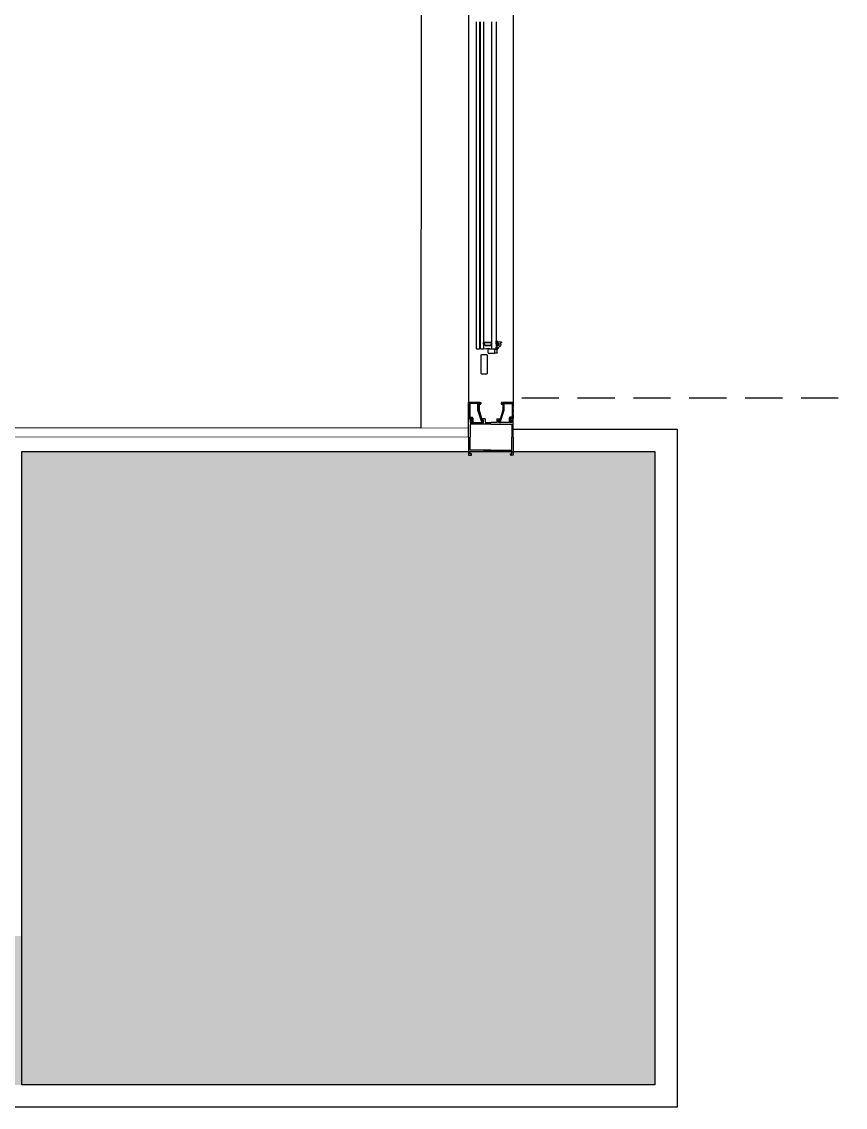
# Model space of a CAD drawing. Header units: millimetres. Extents: x 106699 to 122058, y 158555 to 162844.
# Drawn here: x 117462.6 to 117573.2, y 159766.8 to 159912.5 of the extents above; entities that cross this region are included whole.
import ezdxf

# ---------------------------------------------------------------- set-up
doc = ezdxf.new("R2010")
doc.units = ezdxf.units.MM
doc.linetypes.add('300_Z4_FCD_F03$0$GESTRICHELT', pattern=[0.75, 0.5, -0.25])
for name, color, linetype in [('0-HSL-WLL', 253, 'Continuous'), ('300_Z4_FCD_F03$0$0-LNS-VL8', 252, 'Continuous'), ('300_Z4_FCD_F03$0$3-EXT-PRF', 231, 'Continuous'), ('300_Z4_FCD_F03$0$3-OPN-GLS', 4, 'Continuous'), ('300_Z4_STR_F03$0$2-SPS-RCN', 2, 'Continuous')]:
    doc.layers.add(name, color=color, linetype=linetype)
doc.layers.add('300_Z4_STR_F03$0$AUDIT_D_220920114151-103', color=251, linetype='Continuous', lineweight=5)
doc.layers.add('no3_alçıpan kesit', color=210, linetype='Continuous', lineweight=20)
doc.layers.add('area', color=200, linetype='Continuous', plot=False)

# ---------------------------------------------------------------- blocks, each defined once
blk = doc.blocks.new('COLUMN')
at = {"layer": '300_Z4_STR_F03$0$AUDIT_D_220920114151-103', "true_color": 0x303030}
h = blk.add_hatch(color=250, dxfattribs=at)
h.dxf.hatch_style = 1
h.paths.add_polyline_path([(104767.62, 177818.4), (104852.62, 177818.4), (104852.62, 177903.41), (104767.62, 177903.41)])
h.paths.add_polyline_path([(104052.62, 177903.41), (104052.62, 177818.41), (103967.62, 177818.41), (103967.62, 177903.41)])
edge = h.paths.add_edge_path()
edge.add_line((104052.62, 177498.41), (104052.62, 177438.41))
h.paths.add_polyline_path([(103967.62, 177498.41), (104052.62, 177498.41), (104052.62, 177438.41), (103967.62, 177438.41)])
h.paths.add_polyline_path([(104852.62, 177438.41), (104767.62, 177438.41), (104767.62, 177498.41), (104852.62, 177498.41)])
h.paths.add_polyline_path([(104852.62, 177018.41), (104767.62, 177018.41), (104767.62, 177103.41), (104852.62, 177103.41)])
h.paths.add_polyline_path([(103967.62, 176233.41), (103967.62, 176318.41), (104052.62, 176318.41), (104052.62, 176233.41)])
h.paths.add_polyline_path([(103967.62, 177103.41), (104052.62, 177103.41), (104052.62, 177018.41), (103967.62, 177018.41)])
at = {"layer": '300_Z4_STR_F03$0$2-SPS-RCN'}
blk.add_lwpolyline([(103967.62, 176233.41), (103967.62, 176318.41), (104052.62, 176318.41), (104052.62, 176233.41)], close=True, dxfattribs=at)
blk = doc.blocks.new('A$C23cbbed9')
at = {"layer": '300_Z4_FCD_F03$0$0-LNS-VL8', "linetype": '300_Z4_FCD_F03$0$GESTRICHELT', "ltscale": 10}
blk.add_line((12.37, 1.67), (91.44, 1.67), dxfattribs=at)
blk.add_arc((11.44, 1.67), 80, 0, 90.133, dxfattribs=at)
at = {"layer": '300_Z4_FCD_F03$0$3-EXT-PRF', "ltscale": 10}
for points in [[(7.29, 9.08), (7.29, 8.84), (7.26, 8.84), (7.26, 9.08)], [(8.17, 8.66), (8.34, 8.84), (8.34, 9.08), (7.29, 9.08), (7.29, 8.84), (7.47, 8.66)], [(8.15, 8.7), (8.31, 8.85), (8.31, 9.05), (7.33, 9.05), (7.33, 8.85), (7.48, 8.7)], [(8.34, 9.08), (8.34, 8.84), (8.38, 8.84), (8.38, 9.08)]]:
    blk.add_lwpolyline(points, close=True, dxfattribs=at)
at = {"layer": '300_Z4_FCD_F03$0$3-EXT-PRF'}
blk.add_lwpolyline([(8.38, 8.84), (8.34, 8.84), (8.17, 8.66), (7.47, 8.66), (7.29, 8.84), (7.26, 8.84), (7.26, 8.24, -0.083618), (8.38, 8.24), (8.38, 8.84)], format="xyb", dxfattribs=at)
for points in [[(9.68, 9.06, -0.414214), (9.66, 9.03), (9.53, 9.03, 0.414214), (9.52, 9.02), (9.52, 8.85), (9.56, 8.85, -0.25821), (9.59, 8.84, -0.25297), (9.59, 8.82), (9.54, 8.64, 0.088702), (9.12, 8.25, -0.714466), (8.95, 8.31), (8.95, 8.44, -1), (9.02, 8.44), (9.02, 8.36, 0.915196), (9.04, 8.36), (9.09, 8.62, -0.363489), (9.11, 8.64), (9.13, 8.64, 0.845331), (9.13, 8.73, -0.362404), (8.95, 8.94), (8.95, 9.25, -0.80698), (9.09, 9.28, 0.26235), (9.17, 9.22), (9.63, 9.17, -0.379789), (9.68, 9.11)], [(9.17, 8.89, -0.612992), (9.08, 8.84, -0.239931), (9.01, 8.98), (9.01, 9.26, -1), (9.03, 9.26), (9.03, 9.23, -0.317837), (9.02, 9.21), (9.02, 9.2, 0.317975), (9.13, 9.04, -0.317975), (9.17, 8.99), (9.17, 8.89)], [(9.37, 8.96, 0.414214), (9.32, 9.01, 0.414214), (9.27, 8.96), (9.27, 8.75, 0.414214), (9.32, 8.7, 0.414214), (9.37, 8.75)]]:
    blk.add_lwpolyline(points, format="xyb", close=True, dxfattribs=at)
blk.add_lwpolyline([(7.74, 7.41), (7.74, 4.91), (7.67, 4.84), (7, 4.84), (6.93, 4.91), (6.93, 7.41), (7, 7.48), (7.67, 7.48)], close=True, dxfattribs=at)
at = {"layer": '300_Z4_FCD_F03$0$3-EXT-PRF', "linetype": 'ByBlock', "lineweight": -2}
for points in [[(7.87, 8.15, 0.148726), (7.87, 7.68, 0.32701), (7.92, 7.64), (8.69, 7.64, 0.326981), (8.73, 7.68, 0.148707), (8.73, 8.15, 0.326981), (8.69, 8.19), (7.92, 8.19, 0.327043)], [(9.08, 8.19, 0.16591), (9.08, 7.64), (8.69, 7.64, 0.326981), (8.73, 7.68, 0.148707), (8.73, 8.15, 0.326981), (8.69, 8.19)]]:
    blk.add_lwpolyline(points, format="xyb", close=True, dxfattribs=at)
at = {"layer": '300_Z4_FCD_F03$0$3-OPN-GLS'}
for points in [[(6.73, 52.14), (6.73, 8.24), (6.66, 8.17), (6.38, 8.17), (6.31, 8.24), (6.31, 52.14)], [(7.26, 52.14), (7.26, 8.24), (7.19, 8.17), (6.91, 8.17), (6.84, 8.24), (6.84, 52.14)], [(8.94, 52.14), (8.94, 8.24), (8.87, 8.17), (8.45, 8.17), (8.38, 8.24), (8.38, 52.14)]]:
    blk.add_lwpolyline(points, dxfattribs=at)

msp = doc.modelspace()

# ---------------------------------------------------------------- hatches: boundary and pattern name
at = {"layer": '0-HSL-WLL', "true_color": 0x7a7a7a}
h = msp.add_hatch(color=8, dxfattribs=at)
h.dxf.hatch_style = 1
h.paths.add_polyline_path([(115902.59, 160910.9), (115877.59, 160910.9), (115877.59, 160654.78), (115902.58, 160654.78), (115902.58, 160674.78), (115902.58, 160674.78), (115902.58, 160654.78), (117155.97, 160654.78), (117155.97, 160127.9), (117519.32, 160127.9), (117519.32, 160147.9), (117175.97, 160147.9), (117175.97, 160674.78), (115902.58, 160674.78), (115902.58, 160654.82), (115902.58, 160654.78), (115902.58, 160674.78)])
h.paths.add_polyline_path([(115902.59, 160569.78), (115877.59, 160569.78), (115877.59, 160351.53), (115877.59, 160281.65), (115902.59, 160281.65)], flags=17)
h.paths.add_polyline_path([(117462.59, 159769.78), (117462.59, 159789.78), (116762.59, 159789.78), (116762.59, 159769.78)])
h.paths.add_polyline_path([(116342.59, 159789.78), (116342.59, 159769.78), (116677.59, 159769.78), (116677.59, 159789.78)])
h.paths.add_polyline_path([(116282.59, 159769.78), (116282.59, 159789.78), (115962.59, 159789.78), (115962.59, 159769.78)])

# ---------------------------------------------------------------- linework, layer by layer
at = {"layer": '300_Z4_FCD_F03$0$0-LNS-VL8'}
for p, q in [((117522.59, 159994.44), (117522.59, 159861.37)), ((117528.59, 159994.44), (117528.59, 159861.37))]:
    msp.add_line(p, q, dxfattribs=at)
at = {"layer": '300_Z4_FCD_F03$0$3-EXT-PRF'}
for p, q in [((117522.89, 159861.38), (117522.59, 159861.09)), ((117522.87, 159861.38), (117522.59, 159861.1)), ((117522.85, 159861.38), (117522.59, 159861.12)), ((117522.84, 159861.38), (117522.59, 159861.14)), ((117522.82, 159861.38), (117522.59, 159861.16)), ((117522.8, 159861.38), (117522.59, 159861.17)), ((117522.78, 159861.38), (117522.59, 159861.19)), ((117522.77, 159861.38), (117522.59, 159861.21)), ((117522.75, 159861.38), (117522.59, 159861.23)), ((117522.73, 159861.38), (117522.59, 159861.24)), ((117522.71, 159861.38), (117522.59, 159861.26)), ((117522.7, 159861.38), (117522.59, 159861.28)), ((117522.68, 159861.38), (117522.59, 159861.3)), ((117522.66, 159861.38), (117522.59, 159861.32)), ((117522.64, 159861.38), (117522.59, 159861.33)), ((117522.62, 159861.38), (117522.59, 159861.35)), ((117522.61, 159861.38), (117522.59, 159861.37)), ((117522.59, 159859.18), (117522.59, 159861.38)), ((117522.59, 159861.38), (117524.24, 159861.38)), ((117522.74, 159861.22), (117522.59, 159861.07)), ((117522.74, 159861.2), (117522.59, 159861.05)), ((117522.74, 159861.18), (117522.59, 159861.03)), ((117522.74, 159861.17), (117522.59, 159861.02)), ((117522.74, 159861.15), (117522.59, 159861)), ((117522.74, 159861.13), (117522.59, 159860.98)), ((117522.74, 159861.11), (117522.59, 159860.96)), ((117522.74, 159861.09), (117522.59, 159860.94)), ((117522.74, 159861.08), (117522.59, 159860.93)), ((117522.74, 159861.06), (117522.59, 159860.91)), ((117522.74, 159861.04), (117522.59, 159860.89)), ((117522.74, 159861.02), (117522.59, 159860.87)), ((117522.74, 159861.01), (117522.59, 159860.86)), ((117522.74, 159860.99), (117522.59, 159860.84)), ((117522.74, 159860.97), (117522.59, 159860.82)), ((117522.74, 159860.95), (117522.59, 159860.8)), ((117522.74, 159860.94), (117522.59, 159860.79)), ((117522.74, 159860.92), (117522.59, 159860.77)), ((117522.74, 159860.9), (117522.59, 159860.75)), ((117522.74, 159860.88), (117522.59, 159860.73)), ((117522.74, 159860.86), (117522.59, 159860.71)), ((117522.74, 159860.85), (117522.59, 159860.7)), ((117522.74, 159860.83), (117522.59, 159860.68)), ((117522.74, 159860.81), (117522.59, 159860.66)), ((117522.74, 159860.79), (117522.59, 159860.64)), ((117522.74, 159860.78), (117522.59, 159860.63)), ((117522.74, 159860.76), (117522.59, 159860.61)), ((117522.74, 159860.74), (117522.59, 159860.59)), ((117522.74, 159860.72), (117522.59, 159860.57)), ((117522.74, 159860.71), (117522.59, 159860.56)), ((117522.74, 159860.69), (117522.59, 159860.54)), ((117522.74, 159860.67), (117522.59, 159860.52)), ((117522.74, 159860.65), (117522.59, 159860.5)), ((117522.74, 159860.63), (117522.59, 159860.48)), ((117522.74, 159860.62), (117522.59, 159860.47)), ((117522.74, 159860.6), (117522.59, 159860.45)), ((117522.74, 159860.58), (117522.59, 159860.43)), ((117522.74, 159860.56), (117522.59, 159860.41)), ((117522.74, 159860.55), (117522.59, 159860.4)), ((117522.74, 159860.53), (117522.59, 159860.38)), ((117522.74, 159860.51), (117522.59, 159860.36)), ((117522.74, 159860.49), (117522.59, 159860.34)), ((117522.74, 159860.48), (117522.59, 159860.33)), ((117522.74, 159860.46), (117522.59, 159860.31)), ((117522.74, 159860.44), (117522.59, 159860.29)), ((117522.74, 159860.42), (117522.59, 159860.27)), ((117522.74, 159860.41), (117522.59, 159860.26)), ((117522.74, 159860.39), (117522.59, 159860.24)), ((117522.74, 159860.37), (117522.59, 159860.22)), ((117522.74, 159860.35), (117522.59, 159860.2)), ((117522.74, 159860.33), (117522.59, 159860.18)), ((117522.74, 159860.32), (117522.59, 159860.17)), ((117522.74, 159860.3), (117522.59, 159860.15)), ((117522.74, 159860.28), (117522.59, 159860.13)), ((117522.74, 159860.26), (117522.59, 159860.11)), ((117522.74, 159860.25), (117522.59, 159860.1)), ((117522.74, 159860.23), (117522.59, 159860.08)), ((117522.74, 159860.21), (117522.59, 159860.06)), ((117522.74, 159860.19), (117522.59, 159860.04)), ((117523.84, 159861.23), (117522.74, 159861.23)), ((117522.74, 159861.23), (117522.74, 159859.38)), ((117522.91, 159861.38), (117522.76, 159861.23)), ((117522.92, 159861.38), (117522.77, 159861.23)), ((117522.94, 159861.38), (117522.79, 159861.23)), ((117522.96, 159861.38), (117522.81, 159861.23)), ((117522.98, 159861.38), (117522.83, 159861.23)), ((117523, 159861.38), (117522.85, 159861.23)), ((117523.01, 159861.38), (117522.86, 159861.23)), ((117523.03, 159861.38), (117522.88, 159861.23)), ((117523.05, 159861.38), (117522.9, 159861.23)), ((117523.07, 159861.38), (117522.92, 159861.23)), ((117523.08, 159861.38), (117522.93, 159861.23)), ((117523.1, 159861.38), (117522.95, 159861.23)), ((117523.12, 159861.38), (117522.97, 159861.23)), ((117523.14, 159861.38), (117522.99, 159861.23)), ((117523.15, 159861.38), (117523, 159861.23)), ((117523.17, 159861.38), (117523.02, 159861.23)), ((117523.19, 159861.38), (117523.04, 159861.23)), ((117523.21, 159861.38), (117523.06, 159861.23)), ((117523.23, 159861.38), (117523.08, 159861.23)), ((117523.24, 159861.38), (117523.09, 159861.23)), ((117523.26, 159861.38), (117523.11, 159861.23)), ((117523.28, 159861.38), (117523.13, 159861.23)), ((117523.3, 159861.38), (117523.15, 159861.23)), ((117523.31, 159861.38), (117523.16, 159861.23)), ((117523.33, 159861.38), (117523.18, 159861.23)), ((117523.35, 159861.38), (117523.2, 159861.23)), ((117523.37, 159861.38), (117523.22, 159861.23)), ((117523.38, 159861.38), (117523.23, 159861.23)), ((117523.4, 159861.38), (117523.25, 159861.23)), ((117523.42, 159861.38), (117523.27, 159861.23)), ((117523.44, 159861.38), (117523.29, 159861.23)), ((117523.46, 159861.38), (117523.31, 159861.23)), ((117523.47, 159861.38), (117523.32, 159861.23)), ((117523.49, 159861.38), (117523.34, 159861.23)), ((117523.51, 159861.38), (117523.36, 159861.23)), ((117523.53, 159861.38), (117523.38, 159861.23)), ((117523.54, 159861.38), (117523.39, 159861.23)), ((117523.56, 159861.38), (117523.41, 159861.23)), ((117523.58, 159861.38), (117523.43, 159861.23)), ((117523.6, 159861.38), (117523.45, 159861.23)), ((117523.61, 159861.38), (117523.46, 159861.23)), ((117523.63, 159861.38), (117523.48, 159861.23)), ((117523.65, 159861.38), (117523.5, 159861.23)), ((117523.67, 159861.38), (117523.52, 159861.23)), ((117523.68, 159861.38), (117523.53, 159861.23)), ((117523.7, 159861.38), (117523.55, 159861.23)), ((117523.72, 159861.38), (117523.57, 159861.23)), ((117523.74, 159861.38), (117523.59, 159861.23)), ((117523.76, 159861.38), (117523.61, 159861.23)), ((117523.77, 159861.38), (117523.62, 159861.23)), ((117523.79, 159861.38), (117523.64, 159861.23)), ((117523.81, 159861.38), (117523.66, 159861.23)), ((117523.83, 159861.38), (117523.68, 159861.23)), ((117523.84, 159861.38), (117523.69, 159861.23)), ((117523.86, 159861.38), (117523.71, 159861.23)), ((117523.88, 159861.38), (117523.73, 159861.23)), ((117523.9, 159861.38), (117523.75, 159861.23)), ((117523.91, 159861.38), (117523.76, 159861.23)), ((117523.93, 159861.38), (117523.78, 159861.23)), ((117523.95, 159861.38), (117523.8, 159861.23)), ((117523.97, 159861.38), (117523.82, 159861.23)), ((117524.23, 159861.38), (117523.84, 159860.99)), ((117524.22, 159861.38), (117523.84, 159861.01)), ((117524.2, 159861.38), (117523.84, 159861.03)), ((117524.18, 159861.38), (117523.84, 159861.05)), ((117524.16, 159861.38), (117523.84, 159861.06)), ((117524.14, 159861.38), (117523.84, 159861.08)), ((117524.13, 159861.38), (117523.84, 159861.1)), ((117524.11, 159861.38), (117523.84, 159861.12)), ((117524.09, 159861.38), (117523.84, 159861.13)), ((117524.07, 159861.38), (117523.84, 159861.15)), ((117524.06, 159861.38), (117523.84, 159861.17)), ((117524.04, 159861.38), (117523.84, 159861.19)), ((117524.02, 159861.38), (117523.84, 159861.2)), ((117524, 159861.38), (117523.84, 159861.22)), ((117523.99, 159861.38), (117523.84, 159861.23)), ((117523.84, 159860.43), (117523.84, 159861.23)), ((117523.99, 159861.12), (117523.84, 159860.97)), ((117523.99, 159861.11), (117523.84, 159860.96)), ((117523.99, 159861.09), (117523.84, 159860.94)), ((117523.99, 159861.07), (117523.84, 159860.92)), ((117523.99, 159861.05), (117523.84, 159860.9)), ((117523.99, 159861.04), (117523.84, 159860.89)), ((117523.99, 159861.02), (117523.84, 159860.87)), ((117523.99, 159861), (117523.84, 159860.85)), ((117523.99, 159860.98), (117523.84, 159860.83)), ((117523.99, 159860.97), (117523.84, 159860.82)), ((117523.99, 159860.95), (117523.84, 159860.8)), ((117523.99, 159860.93), (117523.84, 159860.78)), ((117523.99, 159860.91), (117523.84, 159860.76)), ((117523.99, 159860.89), (117523.84, 159860.74)), ((117523.99, 159860.88), (117523.84, 159860.73)), ((117523.99, 159860.86), (117523.84, 159860.71)), ((117523.99, 159860.84), (117523.84, 159860.69)), ((117523.99, 159860.82), (117523.84, 159860.67)), ((117523.99, 159860.81), (117523.84, 159860.66)), ((117523.99, 159860.79), (117523.84, 159860.64)), ((117523.99, 159860.77), (117523.84, 159860.62)), ((117523.99, 159860.75), (117523.84, 159860.6)), ((117523.99, 159860.74), (117523.84, 159860.59)), ((117523.99, 159860.72), (117523.84, 159860.57)), ((117523.99, 159860.7), (117523.84, 159860.55)), ((117523.99, 159860.68), (117523.84, 159860.53)), ((117523.99, 159860.67), (117523.84, 159860.52)), ((117523.99, 159860.65), (117523.84, 159860.5)), ((117523.99, 159860.63), (117523.84, 159860.48)), ((117523.99, 159860.61), (117523.84, 159860.46)), ((117523.99, 159860.59), (117523.84, 159860.44)), ((117523.99, 159860.58), (117523.84, 159860.43)), ((117523.99, 159860.56), (117523.84, 159860.41)), ((117523.99, 159860.54), (117523.84, 159860.39)), ((117523.99, 159860.52), (117523.84, 159860.37)), ((117523.99, 159860.51), (117523.84, 159860.36)), ((117523.99, 159860.49), (117523.84, 159860.34)), ((117523.84, 159860.33), (117523.84, 159860.43)), ((117524.35, 159858.71), (117523.84, 159860.33)), ((117523.99, 159860.47), (117523.85, 159860.32)), ((117523.99, 159860.45), (117523.85, 159860.31)), ((117523.99, 159860.44), (117523.85, 159860.3)), ((117523.99, 159860.42), (117523.86, 159860.28)), ((117523.99, 159860.4), (117523.86, 159860.27)), ((117523.99, 159860.38), (117523.87, 159860.26)), ((117523.99, 159860.36), (117523.87, 159860.24)), ((117523.99, 159860.35), (117523.88, 159860.23)), ((117523.99, 159860.33), (117523.88, 159860.22)), ((117524, 159860.32), (117523.88, 159860.2)), ((117524, 159860.3), (117523.89, 159860.19)), ((117524.01, 159860.29), (117523.89, 159860.18)), ((117524.01, 159860.27), (117523.9, 159860.16)), ((117524.01, 159860.26), (117523.9, 159860.15)), ((117524.02, 159860.25), (117523.91, 159860.13)), ((117524.02, 159860.23), (117523.91, 159860.12)), ((117524.03, 159860.22), (117523.91, 159860.11)), ((117524.03, 159860.21), (117523.92, 159860.09)), ((117524.03, 159860.19), (117523.92, 159860.08)), ((117524.17, 159861.13), (117523.99, 159861.13)), ((117523.99, 159861.13), (117523.99, 159860.33)), ((117523.99, 159860.33), (117524.39, 159858.96)), ((117524.24, 159861.37), (117524, 159861.13)), ((117524.24, 159861.36), (117524.02, 159861.13)), ((117524.24, 159861.34), (117524.04, 159861.13)), ((117524.24, 159861.32), (117524.05, 159861.13)), ((117524.24, 159861.3), (117524.07, 159861.13)), ((117524.24, 159861.29), (117524.09, 159861.13)), ((117524.24, 159861.27), (117524.11, 159861.13)), ((117524.24, 159861.25), (117524.12, 159861.13)), ((117524.24, 159861.23), (117524.14, 159861.13)), ((117524.24, 159861.22), (117524.16, 159861.13)), ((117524.24, 159861.2), (117524.18, 159861.13)), ((117524.24, 159861.17), (117524.2, 159861.14)), ((117524.24, 159861.38), (117524.24, 159861.21)), ((117527.19, 159860.33), (117526.79, 159858.96)), ((117526.84, 159858.71), (117527.34, 159860.33)), ((117528.59, 159861.38), (117526.94, 159861.38)), ((117526.94, 159861.38), (117526.94, 159861.21)), ((117526.94, 159861.37), (117527.19, 159861.13)), ((117526.94, 159861.36), (117527.17, 159861.13)), ((117526.94, 159861.34), (117527.15, 159861.13)), ((117526.94, 159861.32), (117527.13, 159861.13)), ((117526.94, 159861.3), (117527.12, 159861.13)), ((117526.94, 159861.29), (117527.1, 159861.13)), ((117526.94, 159861.27), (117527.08, 159861.13)), ((117526.94, 159861.25), (117527.06, 159861.13)), ((117526.94, 159861.23), (117527.05, 159861.13)), ((117526.94, 159861.22), (117527.03, 159861.13)), ((117526.94, 159861.2), (117527.01, 159861.13)), ((117526.95, 159861.38), (117527.34, 159860.99)), ((117526.95, 159861.17), (117526.98, 159861.14)), ((117526.97, 159861.38), (117527.34, 159861.01)), ((117526.99, 159861.38), (117527.34, 159861.03)), ((117527.01, 159861.38), (117527.34, 159861.05)), ((117527.02, 159861.13), (117527.19, 159861.13)), ((117527.03, 159861.38), (117527.34, 159861.06)), ((117527.04, 159861.38), (117527.34, 159861.08)), ((117527.06, 159861.38), (117527.34, 159861.1)), ((117527.08, 159861.38), (117527.34, 159861.12)), ((117527.1, 159861.38), (117527.34, 159861.13)), ((117527.11, 159861.38), (117527.34, 159861.15)), ((117527.13, 159861.38), (117527.34, 159861.17)), ((117527.15, 159861.38), (117527.34, 159861.19)), ((117527.15, 159860.19), (117527.27, 159860.08)), ((117527.16, 159860.22), (117527.27, 159860.11)), ((117527.16, 159860.21), (117527.27, 159860.09)), ((117527.17, 159861.38), (117527.34, 159861.2)), ((117527.17, 159860.26), (117527.29, 159860.15)), ((117527.17, 159860.25), (117527.28, 159860.13)), ((117527.17, 159860.23), (117527.28, 159860.12)), ((117527.18, 159861.38), (117527.34, 159861.22)), ((117527.18, 159860.29), (117527.29, 159860.18)), ((117527.18, 159860.27), (117527.29, 159860.16)), ((117527.19, 159861.13), (117527.19, 159860.33)), ((117527.19, 159861.12), (117527.34, 159860.97)), ((117527.19, 159861.11), (117527.34, 159860.96)), ((117527.19, 159861.09), (117527.34, 159860.94)), ((117527.19, 159861.07), (117527.34, 159860.92)), ((117527.19, 159861.05), (117527.34, 159860.9)), ((117527.19, 159861.04), (117527.34, 159860.89)), ((117527.19, 159861.02), (117527.34, 159860.87)), ((117527.19, 159861), (117527.34, 159860.85)), ((117527.19, 159860.98), (117527.34, 159860.83)), ((117527.19, 159860.97), (117527.34, 159860.82)), ((117527.19, 159860.95), (117527.34, 159860.8)), ((117527.19, 159860.93), (117527.34, 159860.78)), ((117527.19, 159860.91), (117527.34, 159860.76)), ((117527.19, 159860.89), (117527.34, 159860.74)), ((117527.19, 159860.88), (117527.34, 159860.73)), ((117527.19, 159860.86), (117527.34, 159860.71)), ((117527.19, 159860.84), (117527.34, 159860.69)), ((117527.19, 159860.82), (117527.34, 159860.67)), ((117527.19, 159860.81), (117527.34, 159860.66)), ((117527.19, 159860.79), (117527.34, 159860.64)), ((117527.19, 159860.77), (117527.34, 159860.62)), ((117527.19, 159860.75), (117527.34, 159860.6)), ((117527.19, 159860.74), (117527.34, 159860.59)), ((117527.19, 159860.72), (117527.34, 159860.57)), ((117527.19, 159860.7), (117527.34, 159860.55)), ((117527.19, 159860.68), (117527.34, 159860.53)), ((117527.19, 159860.67), (117527.34, 159860.52)), ((117527.19, 159860.65), (117527.34, 159860.5)), ((117527.19, 159860.63), (117527.34, 159860.48)), ((117527.19, 159860.61), (117527.34, 159860.46)), ((117527.19, 159860.59), (117527.34, 159860.44)), ((117527.19, 159860.58), (117527.34, 159860.43)), ((117527.19, 159860.56), (117527.34, 159860.41)), ((117527.19, 159860.54), (117527.34, 159860.39)), ((117527.19, 159860.52), (117527.34, 159860.37)), ((117527.19, 159860.51), (117527.34, 159860.36)), ((117527.19, 159860.49), (117527.34, 159860.34)), ((117527.19, 159860.47), (117527.34, 159860.32)), ((117527.19, 159860.45), (117527.34, 159860.31)), ((117527.19, 159860.44), (117527.33, 159860.3)), ((117527.19, 159860.42), (117527.33, 159860.28)), ((117527.19, 159860.4), (117527.32, 159860.27)), ((117527.19, 159860.38), (117527.32, 159860.26)), ((117527.19, 159860.36), (117527.32, 159860.24)), ((117527.19, 159860.35), (117527.31, 159860.23)), ((117527.19, 159860.33), (117527.31, 159860.22)), ((117527.19, 159860.32), (117527.3, 159860.2)), ((117527.19, 159860.3), (117527.3, 159860.19)), ((117527.2, 159861.38), (117527.35, 159861.23)), ((117527.22, 159861.38), (117527.37, 159861.23)), ((117527.24, 159861.38), (117527.39, 159861.23)), ((117527.26, 159861.38), (117527.41, 159861.23)), ((117527.27, 159861.38), (117527.42, 159861.23)), ((117527.29, 159861.38), (117527.44, 159861.23)), ((117527.31, 159861.38), (117527.46, 159861.23)), ((117527.33, 159861.38), (117527.48, 159861.23)), ((117527.34, 159861.38), (117527.49, 159861.23)), ((117527.34, 159860.43), (117527.34, 159861.23)), ((117527.34, 159861.23), (117528.44, 159861.23)), ((117527.34, 159860.33), (117527.34, 159860.43)), ((117527.36, 159861.38), (117527.51, 159861.23)), ((117527.38, 159861.38), (117527.53, 159861.23)), ((117527.4, 159861.38), (117527.55, 159861.23)), ((117527.41, 159861.38), (117527.56, 159861.23)), ((117527.43, 159861.38), (117527.58, 159861.23)), ((117527.45, 159861.38), (117527.6, 159861.23)), ((117527.47, 159861.38), (117527.62, 159861.23)), ((117527.48, 159861.38), (117527.63, 159861.23)), ((117527.5, 159861.38), (117527.65, 159861.23)), ((117527.52, 159861.38), (117527.67, 159861.23)), ((117527.54, 159861.38), (117527.69, 159861.23)), ((117527.56, 159861.38), (117527.71, 159861.23)), ((117527.57, 159861.38), (117527.72, 159861.23)), ((117527.59, 159861.38), (117527.74, 159861.23)), ((117527.61, 159861.38), (117527.76, 159861.23)), ((117527.63, 159861.38), (117527.78, 159861.23)), ((117527.64, 159861.38), (117527.79, 159861.23)), ((117527.66, 159861.38), (117527.81, 159861.23)), ((117527.68, 159861.38), (117527.83, 159861.23)), ((117527.7, 159861.38), (117527.85, 159861.23)), ((117527.71, 159861.38), (117527.86, 159861.23)), ((117527.73, 159861.38), (117527.88, 159861.23)), ((117527.75, 159861.38), (117527.9, 159861.23)), ((117527.77, 159861.38), (117527.92, 159861.23)), ((117527.79, 159861.38), (117527.94, 159861.23)), ((117527.8, 159861.38), (117527.95, 159861.23)), ((117527.82, 159861.38), (117527.97, 159861.23)), ((117527.84, 159861.38), (117527.99, 159861.23)), ((117527.86, 159861.38), (117528.01, 159861.23)), ((117527.87, 159861.38), (117528.02, 159861.23)), ((117527.89, 159861.38), (117528.04, 159861.23)), ((117527.91, 159861.38), (117528.06, 159861.23)), ((117527.93, 159861.38), (117528.08, 159861.23)), ((117527.94, 159861.38), (117528.09, 159861.23)), ((117527.96, 159861.38), (117528.11, 159861.23)), ((117527.98, 159861.38), (117528.13, 159861.23)), ((117528, 159861.38), (117528.15, 159861.23)), ((117528.02, 159861.38), (117528.17, 159861.23)), ((117528.03, 159861.38), (117528.18, 159861.23)), ((117528.05, 159861.38), (117528.2, 159861.23)), ((117528.07, 159861.38), (117528.22, 159861.23)), ((117528.09, 159861.38), (117528.24, 159861.23)), ((117528.1, 159861.38), (117528.25, 159861.23)), ((117528.12, 159861.38), (117528.27, 159861.23)), ((117528.14, 159861.38), (117528.29, 159861.23)), ((117528.16, 159861.38), (117528.31, 159861.23)), ((117528.17, 159861.38), (117528.32, 159861.23)), ((117528.19, 159861.38), (117528.34, 159861.23)), ((117528.21, 159861.38), (117528.36, 159861.23)), ((117528.23, 159861.38), (117528.38, 159861.23)), ((117528.25, 159861.38), (117528.4, 159861.23)), ((117528.26, 159861.38), (117528.41, 159861.23)), ((117528.28, 159861.38), (117528.43, 159861.23)), ((117528.3, 159861.38), (117528.59, 159861.09)), ((117528.32, 159861.38), (117528.59, 159861.1)), ((117528.33, 159861.38), (117528.59, 159861.12)), ((117528.35, 159861.38), (117528.59, 159861.14)), ((117528.37, 159861.38), (117528.59, 159861.16)), ((117528.39, 159861.38), (117528.59, 159861.17)), ((117528.4, 159861.38), (117528.59, 159861.19)), ((117528.42, 159861.38), (117528.59, 159861.21)), ((117528.44, 159861.38), (117528.59, 159861.23)), ((117528.44, 159861.23), (117528.44, 159859.38)), ((117528.44, 159861.22), (117528.59, 159861.07)), ((117528.44, 159861.2), (117528.59, 159861.05)), ((117528.44, 159861.18), (117528.59, 159861.03)), ((117528.44, 159861.17), (117528.59, 159861.02)), ((117528.44, 159861.15), (117528.59, 159861)), ((117528.44, 159861.13), (117528.59, 159860.98)), ((117528.44, 159861.11), (117528.59, 159860.96)), ((117528.44, 159861.09), (117528.59, 159860.94)), ((117528.44, 159861.08), (117528.59, 159860.93)), ((117528.44, 159861.06), (117528.59, 159860.91)), ((117528.44, 159861.04), (117528.59, 159860.89)), ((117528.44, 159861.02), (117528.59, 159860.87)), ((117528.44, 159861.01), (117528.59, 159860.86)), ((117528.44, 159860.99), (117528.59, 159860.84)), ((117528.44, 159860.97), (117528.59, 159860.82)), ((117528.44, 159860.95), (117528.59, 159860.8)), ((117528.44, 159860.94), (117528.59, 159860.79)), ((117528.44, 159860.92), (117528.59, 159860.77)), ((117528.44, 159860.9), (117528.59, 159860.75)), ((117528.44, 159860.88), (117528.59, 159860.73)), ((117528.44, 159860.86), (117528.59, 159860.71)), ((117528.44, 159860.85), (117528.59, 159860.7)), ((117528.44, 159860.83), (117528.59, 159860.68)), ((117528.44, 159860.81), (117528.59, 159860.66)), ((117528.44, 159860.79), (117528.59, 159860.64)), ((117528.44, 159860.78), (117528.59, 159860.63)), ((117528.44, 159860.76), (117528.59, 159860.61)), ((117528.44, 159860.74), (117528.59, 159860.59)), ((117528.44, 159860.72), (117528.59, 159860.57)), ((117528.44, 159860.71), (117528.59, 159860.56)), ((117528.44, 159860.69), (117528.59, 159860.54)), ((117528.44, 159860.67), (117528.59, 159860.52)), ((117528.44, 159860.65), (117528.59, 159860.5)), ((117528.44, 159860.63), (117528.59, 159860.48)), ((117528.44, 159860.62), (117528.59, 159860.47)), ((117528.44, 159860.6), (117528.59, 159860.45)), ((117528.44, 159860.58), (117528.59, 159860.43)), ((117528.44, 159860.56), (117528.59, 159860.41)), ((117528.44, 159860.55), (117528.59, 159860.4)), ((117528.44, 159860.53), (117528.59, 159860.38)), ((117528.44, 159860.51), (117528.59, 159860.36)), ((117528.44, 159860.49), (117528.59, 159860.34)), ((117528.44, 159860.48), (117528.59, 159860.33)), ((117528.44, 159860.46), (117528.59, 159860.31)), ((117528.44, 159860.44), (117528.59, 159860.29)), ((117528.44, 159860.42), (117528.59, 159860.27)), ((117528.44, 159860.41), (117528.59, 159860.26)), ((117528.44, 159860.39), (117528.59, 159860.24)), ((117528.44, 159860.37), (117528.59, 159860.22)), ((117528.44, 159860.35), (117528.59, 159860.2)), ((117528.44, 159860.33), (117528.59, 159860.18)), ((117528.44, 159860.32), (117528.59, 159860.17)), ((117528.44, 159860.3), (117528.59, 159860.15)), ((117528.44, 159860.28), (117528.59, 159860.13)), ((117528.44, 159860.26), (117528.59, 159860.11)), ((117528.44, 159860.25), (117528.59, 159860.1)), ((117528.44, 159860.23), (117528.59, 159860.08)), ((117528.44, 159860.21), (117528.59, 159860.06)), ((117528.44, 159860.19), (117528.59, 159860.04)), ((117528.46, 159861.38), (117528.59, 159861.24)), ((117528.47, 159861.38), (117528.59, 159861.26)), ((117528.49, 159861.38), (117528.59, 159861.28)), ((117528.51, 159861.38), (117528.59, 159861.3)), ((117528.53, 159861.38), (117528.59, 159861.32)), ((117528.55, 159861.38), (117528.59, 159861.33)), ((117528.56, 159861.38), (117528.59, 159861.35)), ((117528.58, 159861.38), (117528.59, 159861.37)), ((117528.59, 159859.18), (117528.59, 159861.38)), ((117522.74, 159860.18), (117522.59, 159860.03)), ((117522.74, 159860.16), (117522.59, 159860.01)), ((117522.74, 159860.14), (117522.59, 159859.99)), ((117522.74, 159860.12), (117522.59, 159859.97)), ((117522.74, 159860.1), (117522.59, 159859.95)), ((117522.74, 159860.09), (117522.59, 159859.94)), ((117522.74, 159860.07), (117522.59, 159859.92)), ((117522.74, 159860.05), (117522.59, 159859.9)), ((117522.74, 159860.03), (117522.59, 159859.88)), ((117522.74, 159860.02), (117522.59, 159859.87)), ((117522.74, 159860), (117522.59, 159859.85)), ((117522.74, 159859.98), (117522.59, 159859.83)), ((117522.74, 159859.96), (117522.59, 159859.81)), ((117522.74, 159859.95), (117522.59, 159859.8)), ((117522.74, 159859.93), (117522.59, 159859.78)), ((117522.74, 159859.91), (117522.59, 159859.76)), ((117522.74, 159859.89), (117522.59, 159859.74)), ((117522.74, 159859.87), (117522.59, 159859.72)), ((117522.74, 159859.86), (117522.59, 159859.71)), ((117522.74, 159859.84), (117522.59, 159859.69)), ((117522.74, 159859.82), (117522.59, 159859.67)), ((117522.74, 159859.8), (117522.59, 159859.65)), ((117522.74, 159859.79), (117522.59, 159859.64)), ((117522.74, 159859.77), (117522.59, 159859.62)), ((117522.74, 159859.75), (117522.59, 159859.6)), ((117522.74, 159859.73), (117522.59, 159859.58)), ((117522.74, 159859.72), (117522.59, 159859.57)), ((117522.74, 159859.7), (117522.59, 159859.55)), ((117522.74, 159859.68), (117522.59, 159859.53)), ((117522.74, 159859.66), (117522.59, 159859.51)), ((117522.74, 159859.64), (117522.59, 159859.49)), ((117522.74, 159859.63), (117522.59, 159859.48)), ((117522.74, 159859.61), (117522.59, 159859.46)), ((117522.74, 159859.59), (117522.59, 159859.44)), ((117522.74, 159859.57), (117522.59, 159859.42)), ((117522.74, 159859.56), (117522.59, 159859.41)), ((117522.74, 159859.54), (117522.59, 159859.39)), ((117522.74, 159859.52), (117522.59, 159859.37)), ((117522.74, 159859.5), (117522.59, 159859.35)), ((117522.74, 159859.49), (117522.59, 159859.34)), ((117522.74, 159859.47), (117522.59, 159859.32)), ((117522.74, 159859.45), (117522.59, 159859.3)), ((117522.74, 159859.43), (117522.59, 159859.28)), ((117522.74, 159859.42), (117522.59, 159859.27)), ((117522.74, 159859.4), (117522.59, 159859.25)), ((117522.78, 159859.38), (117522.59, 159859.19)), ((117522.76, 159859.38), (117522.59, 159859.21)), ((117522.75, 159859.38), (117522.59, 159859.23)), ((117522.59, 159856.73), (117522.59, 159859.18)), ((117522.59, 159859.18), (117522.89, 159859.18)), ((117522.74, 159859.18), (117522.59, 159859.18)), ((117522.8, 159859.38), (117522.6, 159859.18)), ((117522.82, 159859.38), (117522.62, 159859.18)), ((117522.83, 159859.38), (117522.63, 159859.18)), ((117522.85, 159859.38), (117522.65, 159859.18)), ((117522.87, 159859.38), (117522.67, 159859.18)), ((117522.89, 159859.38), (117522.69, 159859.18)), ((117522.74, 159859.22), (117522.7, 159859.18)), ((117522.74, 159859.2), (117522.72, 159859.18)), ((117522.74, 159859.38), (117523.05, 159859.38)), ((117523, 159859.23), (117522.74, 159859.23)), ((117522.74, 159859.23), (117522.74, 159859.18)), ((117522.74, 159859.19), (117522.74, 159859.18)), ((117522.9, 159859.38), (117522.75, 159859.23)), ((117522.92, 159859.38), (117522.77, 159859.23)), ((117522.94, 159859.38), (117522.79, 159859.23)), ((117522.99, 159858.98), (117522.79, 159858.98)), ((117522.79, 159858.98), (117522.79, 159858.68)), ((117522.96, 159859.38), (117522.81, 159859.23)), ((117522.98, 159859.38), (117522.83, 159859.23)), ((117522.99, 159859.38), (117522.84, 159859.23)), ((117523.01, 159859.38), (117522.86, 159859.23)), ((117523.03, 159859.38), (117522.88, 159859.23)), ((117523.05, 159859.38), (117522.9, 159859.23)), ((117522.9, 159858.9), (117523, 159858.96)), ((117523.08, 159858.71), (117522.9, 159858.9)), ((117523.06, 159859.38), (117522.91, 159859.23)), ((117522.94, 159858.93), (117522.91, 159858.89)), ((117522.99, 159858.95), (117522.92, 159858.88)), ((117523.08, 159859.38), (117522.93, 159859.23)), ((117523.15, 159859.1), (117522.93, 159858.88)), ((117523.15, 159859.08), (117522.94, 159858.87)), ((117523.09, 159859.37), (117522.95, 159859.23)), ((117523.15, 159859.06), (117522.95, 159858.86)), ((117523.15, 159859.05), (117522.95, 159858.85)), ((117523.15, 159859.03), (117522.96, 159858.84)), ((117523.1, 159859.37), (117522.97, 159859.23)), ((117523.15, 159859.01), (117522.97, 159858.83)), ((117523.11, 159859.36), (117522.98, 159859.23)), ((117523.15, 159858.99), (117522.98, 159858.82)), ((117522.99, 159859.08), (117522.99, 159858.98)), ((117523.15, 159858.98), (117522.99, 159858.81)), ((117523.12, 159859.35), (117523, 159859.23)), ((117523.13, 159859.34), (117523, 159859.22)), ((117523.14, 159859.33), (117523, 159859.2)), ((117523.15, 159859.32), (117523, 159859.18)), ((117523.15, 159859.31), (117523, 159859.16)), ((117523.15, 159859.29), (117523, 159859.14)), ((117523.15, 159859.28), (117523, 159859.13)), ((117523.15, 159859.26), (117523, 159859.11)), ((117523.15, 159859.24), (117523, 159859.09)), ((117523, 159858.96), (117523, 159859.23)), ((117523.15, 159859.22), (117523, 159859.07)), ((117523.15, 159859.21), (117523, 159859.06)), ((117523.15, 159859.19), (117523, 159859.04)), ((117523.15, 159859.17), (117523, 159859.02)), ((117523.15, 159859.15), (117523, 159859)), ((117523.15, 159859.14), (117523, 159858.99)), ((117523.15, 159859.12), (117523, 159858.97)), ((117523.15, 159858.96), (117523, 159858.8)), ((117523.15, 159858.94), (117523.01, 159858.79)), ((117523.15, 159858.92), (117523.01, 159858.78)), ((117523.15, 159858.91), (117523.02, 159858.78)), ((117523.15, 159858.89), (117523.03, 159858.77)), ((117523.15, 159858.87), (117523.04, 159858.76)), ((117523.15, 159858.85), (117523.05, 159858.75)), ((117523.15, 159858.84), (117523.06, 159858.74)), ((117523.15, 159858.82), (117523.07, 159858.73)), ((117523.15, 159858.8), (117523.07, 159858.72)), ((117523.15, 159858.78), (117523.08, 159858.71)), ((117523.15, 159858.76), (117523.1, 159858.71)), ((117523.15, 159858.74), (117523.12, 159858.71)), ((117523.15, 159859.28), (117523.15, 159858.76)), ((117524.04, 159860.18), (117523.93, 159860.07)), ((117524.04, 159860.17), (117523.93, 159860.05)), ((117524.05, 159860.15), (117523.94, 159860.04)), ((117524.05, 159860.14), (117523.94, 159860.03)), ((117524.05, 159860.12), (117523.94, 159860.01)), ((117524.06, 159860.11), (117523.95, 159860)), ((117524.06, 159860.1), (117523.95, 159859.99)), ((117524.07, 159860.08), (117523.96, 159859.97)), ((117524.07, 159860.07), (117523.96, 159859.96)), ((117524.07, 159860.06), (117523.96, 159859.95)), ((117524.08, 159860.04), (117523.97, 159859.93)), ((117524.08, 159860.03), (117523.97, 159859.92)), ((117524.09, 159860.02), (117523.98, 159859.91)), ((117524.09, 159860), (117523.98, 159859.89)), ((117524.09, 159859.99), (117523.99, 159859.88)), ((117524.1, 159859.97), (117523.99, 159859.87)), ((117524.1, 159859.96), (117523.99, 159859.85)), ((117524.11, 159859.95), (117524, 159859.84)), ((117524.11, 159859.93), (117524, 159859.83)), ((117524.11, 159859.92), (117524.01, 159859.81)), ((117524.12, 159859.91), (117524.01, 159859.8)), ((117524.12, 159859.89), (117524.02, 159859.79)), ((117524.13, 159859.88), (117524.02, 159859.77)), ((117524.13, 159859.86), (117524.02, 159859.76)), ((117524.13, 159859.85), (117524.03, 159859.74)), ((117524.14, 159859.84), (117524.03, 159859.73)), ((117524.14, 159859.82), (117524.04, 159859.72)), ((117524.15, 159859.81), (117524.04, 159859.7)), ((117524.15, 159859.8), (117524.04, 159859.69)), ((117524.15, 159859.78), (117524.05, 159859.68)), ((117524.16, 159859.77), (117524.05, 159859.66)), ((117524.16, 159859.76), (117524.06, 159859.65)), ((117524.17, 159859.74), (117524.06, 159859.64)), ((117524.17, 159859.73), (117524.07, 159859.62)), ((117524.17, 159859.71), (117524.07, 159859.61)), ((117524.18, 159859.7), (117524.07, 159859.6)), ((117524.18, 159859.69), (117524.08, 159859.58)), ((117524.19, 159859.67), (117524.08, 159859.57)), ((117524.19, 159859.66), (117524.09, 159859.56)), ((117524.19, 159859.65), (117524.09, 159859.54)), ((117524.2, 159859.63), (117524.1, 159859.53)), ((117524.2, 159859.62), (117524.1, 159859.52)), ((117524.21, 159859.6), (117524.1, 159859.5)), ((117524.21, 159859.59), (117524.11, 159859.49)), ((117524.21, 159859.58), (117524.11, 159859.48)), ((117524.22, 159859.56), (117524.12, 159859.46)), ((117524.22, 159859.55), (117524.12, 159859.45)), ((117524.23, 159859.54), (117524.13, 159859.44)), ((117524.23, 159859.52), (117524.13, 159859.42)), ((117524.23, 159859.51), (117524.13, 159859.41)), ((117524.24, 159859.5), (117524.14, 159859.39)), ((117524.24, 159859.48), (117524.14, 159859.38)), ((117524.25, 159859.47), (117524.15, 159859.37)), ((117524.25, 159859.45), (117524.15, 159859.35)), ((117524.25, 159859.44), (117524.15, 159859.34)), ((117524.26, 159859.43), (117524.16, 159859.33)), ((117524.26, 159859.41), (117524.16, 159859.31)), ((117524.27, 159859.4), (117524.17, 159859.3)), ((117524.27, 159859.39), (117524.17, 159859.29)), ((117524.27, 159859.37), (117524.18, 159859.27)), ((117524.28, 159859.36), (117524.18, 159859.26)), ((117524.28, 159859.34), (117524.18, 159859.25)), ((117524.29, 159859.33), (117524.19, 159859.23)), ((117524.29, 159859.32), (117524.19, 159859.22)), ((117524.29, 159859.3), (117524.2, 159859.21)), ((117524.3, 159859.29), (117524.2, 159859.19)), ((117524.3, 159859.28), (117524.21, 159859.18)), ((117524.31, 159859.26), (117524.21, 159859.17)), ((117524.31, 159859.25), (117524.21, 159859.15)), ((117524.31, 159859.24), (117524.22, 159859.14)), ((117524.32, 159859.22), (117524.22, 159859.13)), ((117524.32, 159859.21), (117524.23, 159859.11)), ((117524.33, 159859.19), (117524.23, 159859.1)), ((117524.33, 159859.18), (117524.24, 159859.09)), ((117524.33, 159859.17), (117524.24, 159859.07)), ((117524.34, 159859.15), (117524.24, 159859.06)), ((117524.34, 159859.14), (117524.25, 159859.05)), ((117524.35, 159859.13), (117524.25, 159859.03)), ((117524.35, 159859.11), (117524.26, 159859.02)), ((117524.35, 159859.1), (117524.26, 159859)), ((117524.36, 159859.08), (117524.26, 159858.99)), ((117524.36, 159859.07), (117524.27, 159858.98)), ((117524.37, 159859.06), (117524.27, 159858.96)), ((117524.37, 159859.04), (117524.28, 159858.95)), ((117524.37, 159859.03), (117524.28, 159858.94)), ((117524.38, 159859.02), (117524.29, 159858.92)), ((117524.38, 159859), (117524.29, 159858.91)), ((117524.39, 159858.99), (117524.29, 159858.9)), ((117524.39, 159858.98), (117524.3, 159858.88)), ((117524.39, 159858.96), (117524.3, 159858.87)), ((117524.43, 159858.96), (117524.31, 159858.84)), ((117524.41, 159858.96), (117524.31, 159858.86)), ((117524.48, 159858.96), (117524.32, 159858.8)), ((117524.46, 159858.96), (117524.32, 159858.82)), ((117524.45, 159858.96), (117524.32, 159858.83)), ((117524.49, 159858.95), (117524.33, 159858.79)), ((117524.49, 159858.93), (117524.33, 159858.78)), ((117524.48, 159858.91), (117524.34, 159858.76)), ((117524.48, 159858.89), (117524.34, 159858.75)), ((117524.47, 159858.86), (117524.34, 159858.74)), ((117524.47, 159858.84), (117524.35, 159858.72)), ((117524.46, 159858.82), (117524.35, 159858.71)), ((117524.46, 159858.8), (117524.36, 159858.7)), ((117524.45, 159858.77), (117524.37, 159858.69)), ((117524.45, 159858.75), (117524.38, 159858.68)), ((117524.39, 159859.08), (117524.39, 159858.98)), ((117524.59, 159858.98), (117524.39, 159858.98)), ((117524.39, 159858.96), (117524.49, 159858.96)), ((117524.49, 159858.96), (117524.43, 159858.68)), ((117524.79, 159859.18), (117524.49, 159859.18)), ((117524.59, 159858.68), (117524.59, 159858.98)), ((117524.79, 159859.18), (117524.79, 159858.68)), ((117526.39, 159859.18), (117526.69, 159859.18)), ((117526.39, 159859.18), (117526.39, 159858.68)), ((117526.59, 159858.98), (117526.79, 159858.98)), ((117526.59, 159858.68), (117526.59, 159858.98)), ((117526.79, 159858.96), (117526.69, 159858.96)), ((117526.69, 159858.96), (117526.75, 159858.68)), ((117526.7, 159858.95), (117526.86, 159858.79)), ((117526.7, 159858.93), (117526.86, 159858.78)), ((117526.71, 159858.96), (117526.86, 159858.8)), ((117526.71, 159858.91), (117526.85, 159858.76)), ((117526.71, 159858.89), (117526.85, 159858.75)), ((117526.72, 159858.96), (117526.87, 159858.82)), ((117526.72, 159858.86), (117526.84, 159858.74)), ((117526.72, 159858.84), (117526.84, 159858.72)), ((117526.72, 159858.82), (117526.83, 159858.71)), ((117526.73, 159858.8), (117526.83, 159858.7)), ((117526.73, 159858.77), (117526.82, 159858.69)), ((117526.74, 159858.96), (117526.87, 159858.83)), ((117526.74, 159858.75), (117526.81, 159858.68)), ((117526.76, 159858.96), (117526.88, 159858.84)), ((117526.78, 159858.96), (117526.88, 159858.86)), ((117526.79, 159859.08), (117526.79, 159858.98)), ((117526.79, 159858.96), (117526.88, 159858.87)), ((117526.8, 159858.99), (117526.89, 159858.9)), ((117526.8, 159858.98), (117526.89, 159858.88)), ((117526.81, 159859.03), (117526.91, 159858.94)), ((117526.81, 159859.02), (117526.9, 159858.92)), ((117526.81, 159859), (117526.9, 159858.91)), ((117526.82, 159859.06), (117526.91, 159858.96)), ((117526.82, 159859.04), (117526.91, 159858.95)), ((117526.83, 159859.1), (117526.93, 159859)), ((117526.83, 159859.08), (117526.92, 159858.99)), ((117526.83, 159859.07), (117526.92, 159858.98)), ((117526.84, 159859.13), (117526.94, 159859.03)), ((117526.84, 159859.11), (117526.93, 159859.02)), ((117526.85, 159859.17), (117526.95, 159859.07)), ((117526.85, 159859.15), (117526.94, 159859.06)), ((117526.85, 159859.14), (117526.94, 159859.05)), ((117526.86, 159859.19), (117526.96, 159859.1)), ((117526.86, 159859.18), (117526.95, 159859.09)), ((117526.87, 159859.24), (117526.97, 159859.14)), ((117526.87, 159859.22), (117526.97, 159859.13)), ((117526.87, 159859.21), (117526.96, 159859.11)), ((117526.88, 159859.26), (117526.98, 159859.17)), ((117526.88, 159859.25), (117526.97, 159859.15)), ((117526.89, 159859.3), (117526.99, 159859.21)), ((117526.89, 159859.29), (117526.99, 159859.19)), ((117526.89, 159859.28), (117526.98, 159859.18)), ((117526.9, 159859.33), (117527, 159859.23)), ((117526.9, 159859.32), (117526.99, 159859.22)), ((117526.91, 159859.37), (117527.01, 159859.27)), ((117526.91, 159859.36), (117527.01, 159859.26)), ((117526.91, 159859.34), (117527, 159859.25)), ((117526.92, 159859.4), (117527.02, 159859.3)), ((117526.92, 159859.39), (117527.02, 159859.29)), ((117526.93, 159859.44), (117527.03, 159859.34)), ((117526.93, 159859.43), (117527.03, 159859.33)), ((117526.93, 159859.41), (117527.02, 159859.31)), ((117526.94, 159859.47), (117527.04, 159859.37)), ((117526.94, 159859.45), (117527.04, 159859.35)), ((117526.95, 159859.51), (117527.05, 159859.41)), ((117526.95, 159859.5), (117527.05, 159859.39)), ((117526.95, 159859.48), (117527.05, 159859.38)), ((117526.96, 159859.54), (117527.06, 159859.44)), ((117526.96, 159859.52), (117527.06, 159859.42)), ((117526.97, 159859.58), (117527.08, 159859.48)), ((117526.97, 159859.56), (117527.07, 159859.46)), ((117526.97, 159859.55), (117527.07, 159859.45)), ((117526.98, 159859.6), (117527.08, 159859.5)), ((117526.98, 159859.59), (117527.08, 159859.49)), ((117526.99, 159859.65), (117527.1, 159859.54)), ((117526.99, 159859.63), (117527.09, 159859.53)), ((117526.99, 159859.62), (117527.09, 159859.52)), ((117527, 159859.67), (117527.1, 159859.57)), ((117527, 159859.66), (117527.1, 159859.56)), ((117527.01, 159859.71), (117527.12, 159859.61)), ((117527.01, 159859.7), (117527.11, 159859.6)), ((117527.01, 159859.69), (117527.11, 159859.58)), ((117527.02, 159859.74), (117527.13, 159859.64)), ((117527.02, 159859.73), (117527.12, 159859.62)), ((117527.03, 159859.78), (117527.14, 159859.68)), ((117527.03, 159859.77), (117527.13, 159859.66)), ((117527.03, 159859.76), (117527.13, 159859.65)), ((117527.04, 159859.81), (117527.15, 159859.7)), ((117527.04, 159859.8), (117527.14, 159859.69)), ((117527.05, 159859.85), (117527.16, 159859.74)), ((117527.05, 159859.84), (117527.16, 159859.73)), ((117527.05, 159859.82), (117527.15, 159859.72)), ((117527.06, 159859.88), (117527.17, 159859.77)), ((117527.06, 159859.86), (117527.16, 159859.76)), ((117527.07, 159859.92), (117527.18, 159859.81)), ((117527.07, 159859.91), (117527.18, 159859.8)), ((117527.07, 159859.89), (117527.17, 159859.79)), ((117527.08, 159859.95), (117527.19, 159859.84)), ((117527.08, 159859.93), (117527.18, 159859.83)), ((117527.09, 159859.99), (117527.2, 159859.88)), ((117527.09, 159859.97), (117527.2, 159859.87)), ((117527.09, 159859.96), (117527.19, 159859.85)), ((117527.1, 159860.02), (117527.21, 159859.91)), ((117527.1, 159860), (117527.21, 159859.89)), ((117527.11, 159860.06), (117527.22, 159859.95)), ((117527.11, 159860.04), (117527.22, 159859.93)), ((117527.11, 159860.03), (117527.21, 159859.92)), ((117527.12, 159860.08), (117527.23, 159859.97)), ((117527.12, 159860.07), (117527.23, 159859.96)), ((117527.13, 159860.12), (117527.24, 159860.01)), ((117527.13, 159860.11), (117527.24, 159860)), ((117527.13, 159860.1), (117527.24, 159859.99)), ((117527.14, 159860.15), (117527.25, 159860.04)), ((117527.14, 159860.14), (117527.25, 159860.03)), ((117527.15, 159860.18), (117527.26, 159860.07)), ((117527.15, 159860.17), (117527.26, 159860.05)), ((117528.03, 159859.29), (117528.18, 159859.14)), ((117528.03, 159859.28), (117528.18, 159859.13)), ((117528.03, 159859.28), (117528.03, 159858.76)), ((117528.03, 159859.26), (117528.18, 159859.11)), ((117528.03, 159859.24), (117528.18, 159859.09)), ((117528.03, 159859.22), (117528.18, 159859.07)), ((117528.03, 159859.21), (117528.18, 159859.06)), ((117528.03, 159859.19), (117528.18, 159859.04)), ((117528.03, 159859.17), (117528.18, 159859.02)), ((117528.03, 159859.15), (117528.18, 159859)), ((117528.03, 159859.14), (117528.18, 159858.99)), ((117528.03, 159859.12), (117528.18, 159858.97)), ((117528.03, 159859.1), (117528.26, 159858.88)), ((117528.03, 159859.08), (117528.25, 159858.87)), ((117528.03, 159859.06), (117528.24, 159858.86)), ((117528.03, 159859.05), (117528.23, 159858.85)), ((117528.03, 159859.03), (117528.22, 159858.84)), ((117528.03, 159859.01), (117528.22, 159858.83)), ((117528.03, 159858.99), (117528.21, 159858.82)), ((117528.03, 159858.98), (117528.2, 159858.81)), ((117528.03, 159858.96), (117528.19, 159858.8)), ((117528.03, 159858.94), (117528.18, 159858.79)), ((117528.03, 159858.92), (117528.17, 159858.78)), ((117528.03, 159858.91), (117528.16, 159858.78)), ((117528.03, 159858.89), (117528.16, 159858.77)), ((117528.03, 159858.87), (117528.15, 159858.76)), ((117528.03, 159858.85), (117528.14, 159858.75)), ((117528.03, 159858.84), (117528.13, 159858.74)), ((117528.03, 159858.82), (117528.12, 159858.73)), ((117528.03, 159858.8), (117528.11, 159858.72)), ((117528.03, 159858.78), (117528.1, 159858.71)), ((117528.03, 159858.76), (117528.09, 159858.71)), ((117528.04, 159859.32), (117528.18, 159859.18)), ((117528.04, 159859.31), (117528.18, 159859.16)), ((117528.04, 159858.74), (117528.07, 159858.71)), ((117528.05, 159859.33), (117528.18, 159859.2)), ((117528.06, 159859.35), (117528.19, 159859.23)), ((117528.06, 159859.34), (117528.18, 159859.22)), ((117528.07, 159859.36), (117528.2, 159859.23)), ((117528.08, 159859.37), (117528.22, 159859.23)), ((117528.1, 159859.37), (117528.24, 159859.23)), ((117528.1, 159858.71), (117528.28, 159858.9)), ((117528.11, 159859.38), (117528.26, 159859.23)), ((117528.12, 159859.38), (117528.27, 159859.23)), ((117528.44, 159859.38), (117528.13, 159859.38)), ((117528.14, 159859.38), (117528.29, 159859.23)), ((117528.16, 159859.38), (117528.31, 159859.23)), ((117528.18, 159859.38), (117528.33, 159859.23)), ((117528.18, 159858.96), (117528.18, 159859.23)), ((117528.18, 159859.23), (117528.44, 159859.23)), ((117528.28, 159858.9), (117528.18, 159858.96)), ((117528.19, 159859.38), (117528.34, 159859.23)), ((117528.19, 159859.08), (117528.19, 159858.98)), ((117528.19, 159858.98), (117528.39, 159858.98)), ((117528.2, 159858.95), (117528.27, 159858.88)), ((117528.21, 159859.38), (117528.36, 159859.23)), ((117528.23, 159859.38), (117528.38, 159859.23)), ((117528.24, 159858.93), (117528.28, 159858.89)), ((117528.25, 159859.38), (117528.4, 159859.23)), ((117528.27, 159859.38), (117528.42, 159859.23)), ((117528.28, 159859.38), (117528.43, 159859.23)), ((117528.59, 159859.18), (117528.29, 159859.18)), ((117528.3, 159859.38), (117528.5, 159859.18)), ((117528.32, 159859.38), (117528.52, 159859.18)), ((117528.34, 159859.38), (117528.54, 159859.18)), ((117528.35, 159859.38), (117528.55, 159859.18)), ((117528.37, 159859.38), (117528.57, 159859.18)), ((117528.39, 159859.38), (117528.59, 159859.18)), ((117528.39, 159858.98), (117528.39, 159858.68)), ((117528.41, 159859.38), (117528.59, 159859.19)), ((117528.42, 159859.38), (117528.59, 159859.21)), ((117528.44, 159860.18), (117528.59, 159860.03)), ((117528.44, 159860.16), (117528.59, 159860.01)), ((117528.44, 159860.14), (117528.59, 159859.99)), ((117528.44, 159860.12), (117528.59, 159859.97)), ((117528.44, 159860.1), (117528.59, 159859.95)), ((117528.44, 159860.09), (117528.59, 159859.94)), ((117528.44, 159860.07), (117528.59, 159859.92)), ((117528.44, 159860.05), (117528.59, 159859.9)), ((117528.44, 159860.03), (117528.59, 159859.88)), ((117528.44, 159860.02), (117528.59, 159859.87)), ((117528.44, 159860), (117528.59, 159859.85)), ((117528.44, 159859.98), (117528.59, 159859.83)), ((117528.44, 159859.96), (117528.59, 159859.81)), ((117528.44, 159859.95), (117528.59, 159859.8)), ((117528.44, 159859.93), (117528.59, 159859.78)), ((117528.44, 159859.91), (117528.59, 159859.76)), ((117528.44, 159859.89), (117528.59, 159859.74)), ((117528.44, 159859.87), (117528.59, 159859.72)), ((117528.44, 159859.86), (117528.59, 159859.71)), ((117528.44, 159859.84), (117528.59, 159859.69)), ((117528.44, 159859.82), (117528.59, 159859.67)), ((117528.44, 159859.8), (117528.59, 159859.65)), ((117528.44, 159859.79), (117528.59, 159859.64)), ((117528.44, 159859.77), (117528.59, 159859.62)), ((117528.44, 159859.75), (117528.59, 159859.6)), ((117528.44, 159859.73), (117528.59, 159859.58)), ((117528.44, 159859.72), (117528.59, 159859.57)), ((117528.44, 159859.7), (117528.59, 159859.55)), ((117528.44, 159859.68), (117528.59, 159859.53)), ((117528.44, 159859.66), (117528.59, 159859.51)), ((117528.44, 159859.64), (117528.59, 159859.49)), ((117528.44, 159859.63), (117528.59, 159859.48)), ((117528.44, 159859.61), (117528.59, 159859.46)), ((117528.44, 159859.59), (117528.59, 159859.44)), ((117528.44, 159859.57), (117528.59, 159859.42)), ((117528.44, 159859.56), (117528.59, 159859.41)), ((117528.44, 159859.54), (117528.59, 159859.39)), ((117528.44, 159859.52), (117528.59, 159859.37)), ((117528.44, 159859.5), (117528.59, 159859.35)), ((117528.44, 159859.49), (117528.59, 159859.34)), ((117528.44, 159859.47), (117528.59, 159859.32)), ((117528.44, 159859.45), (117528.59, 159859.3)), ((117528.44, 159859.43), (117528.59, 159859.28)), ((117528.44, 159859.42), (117528.59, 159859.27)), ((117528.44, 159859.4), (117528.59, 159859.25)), ((117528.44, 159859.38), (117528.59, 159859.23)), ((117528.44, 159859.23), (117528.44, 159859.18)), ((117528.44, 159859.22), (117528.48, 159859.18)), ((117528.44, 159859.2), (117528.47, 159859.18)), ((117528.44, 159859.19), (117528.45, 159859.18)), ((117528.44, 159859.18), (117528.59, 159859.18)), ((117528.59, 159856.73), (117528.59, 159859.18)), ((117522.79, 159858.68), (117524.59, 159858.68)), ((117525.59, 159858.48), (117522.79, 159858.48)), ((117522.79, 159858.48), (117522.79, 159856.73)), ((117523.1, 159858.71), (117523.08, 159858.71)), ((117524.44, 159858.73), (117524.4, 159858.68)), ((117524.43, 159858.68), (117524.4, 159858.68)), ((117524.44, 159858.71), (117524.41, 159858.68)), ((117524.43, 159858.68), (117524.43, 159858.68)), ((117524.79, 159858.68), (117525.56, 159858.68)), ((117525.56, 159858.68), (117525.59, 159858.65)), ((117525.62, 159858.68), (117525.59, 159858.65)), ((117525.59, 159858.48), (117528.39, 159858.48)), ((117526.39, 159858.68), (117525.62, 159858.68)), ((117528.39, 159858.68), (117526.59, 159858.68)), ((117526.74, 159858.73), (117526.79, 159858.68)), ((117526.75, 159858.71), (117526.77, 159858.68)), ((117526.75, 159858.68), (117526.76, 159858.68)), ((117526.75, 159858.68), (117526.79, 159858.68)), ((117528.08, 159858.71), (117528.1, 159858.71)), ((117528.39, 159858.48), (117528.39, 159856.73)), ((117522.59, 159856.73), (117522.59, 159854.28)), ((117522.79, 159854.98), (117522.79, 159856.73)), ((117528.39, 159854.98), (117528.39, 159856.73)), ((117528.59, 159856.73), (117528.59, 159854.28)), ((117525.59, 159854.98), (117522.79, 159854.98)), ((117522.79, 159854.78), (117524.59, 159854.78)), ((117522.79, 159854.48), (117522.79, 159854.78)), ((117522.99, 159854.48), (117522.79, 159854.48)), ((117522.99, 159854.38), (117522.99, 159854.48)), ((117528.39, 159854.78), (117524.59, 159854.78)), ((117525.59, 159854.98), (117528.39, 159854.98)), ((117528.19, 159854.48), (117528.39, 159854.48)), ((117528.19, 159854.38), (117528.19, 159854.48)), ((117528.39, 159854.48), (117528.39, 159854.78)), ((117522.59, 159854.28), (117522.89, 159854.28)), ((117528.59, 159854.28), (117528.29, 159854.28))]:
    msp.add_line(p, q, dxfattribs=at)
for centre, radius, start, end in [((117524.17, 159861.21), 0.075, 270, 0), ((117527.02, 159861.21), 0.075, 180, 270), ((117522.89, 159859.08), 0.1, 0, 90), ((117523.05, 159859.28), 0.1, 0, 90), ((117523.1, 159858.76), 0.05, 270, 360), ((117524.49, 159859.08), 0.1, 90, 180), ((117526.69, 159859.08), 0.1, 0, 90), ((117528.13, 159859.28), 0.1, 90, 180), ((117528.08, 159858.76), 0.05, 180, 270), ((117528.29, 159859.08), 0.1, 90, 180), ((117524.4, 159858.73), 0.05, 203.59, 270), ((117526.79, 159858.73), 0.05, 270, 336.41), ((117522.89, 159854.38), 0.1, 270, 360), ((117528.29, 159854.38), 0.1, 180, 270)]:
    msp.add_arc(centre, radius, start, end, dxfattribs=at)
at = {"layer": '300_Z4_STR_F03$0$2-SPS-RCN'}
msp.add_line((117522.32, 159854.78), (117522.32, 159854.78), dxfattribs=at)
msp.add_lwpolyline([(117528.59, 159857.78), (117550.59, 159857.78), (117550.59, 159766.78), (115905.47, 159766.78)], dxfattribs=at)
at = {"layer": 'area'}
msp.add_lwpolyline([(117162.77, 159792.98), (117162.77, 160124.7), (117516.39, 160124.7), (117516.19, 159857.94), (117459.39, 159857.98), (117459.39, 159792.98), (117162.77, 159792.98)], dxfattribs=at)
at = {"layer": 'no3_alçıpan kesit'}
for points in [[(117522.59, 159857.93), (117459.39, 159857.98), (117459.39, 159792.98), (117162.77, 159792.98)], [(117522.59, 159856.73), (117460.59, 159856.78), (117460.59, 159791.78), (117161.57, 159791.78)]]:
    msp.add_lwpolyline(points, dxfattribs=at)

# ---------------------------------------------------------------- block references
at = {"rotation": 90}
msp.add_blockref('COLUMN', (293781, 55802.16), dxfattribs=at)
msp.add_blockref('A$C23cbbed9', (117517.34, 159860.34))

doc.saveas('drawing.dxf')
